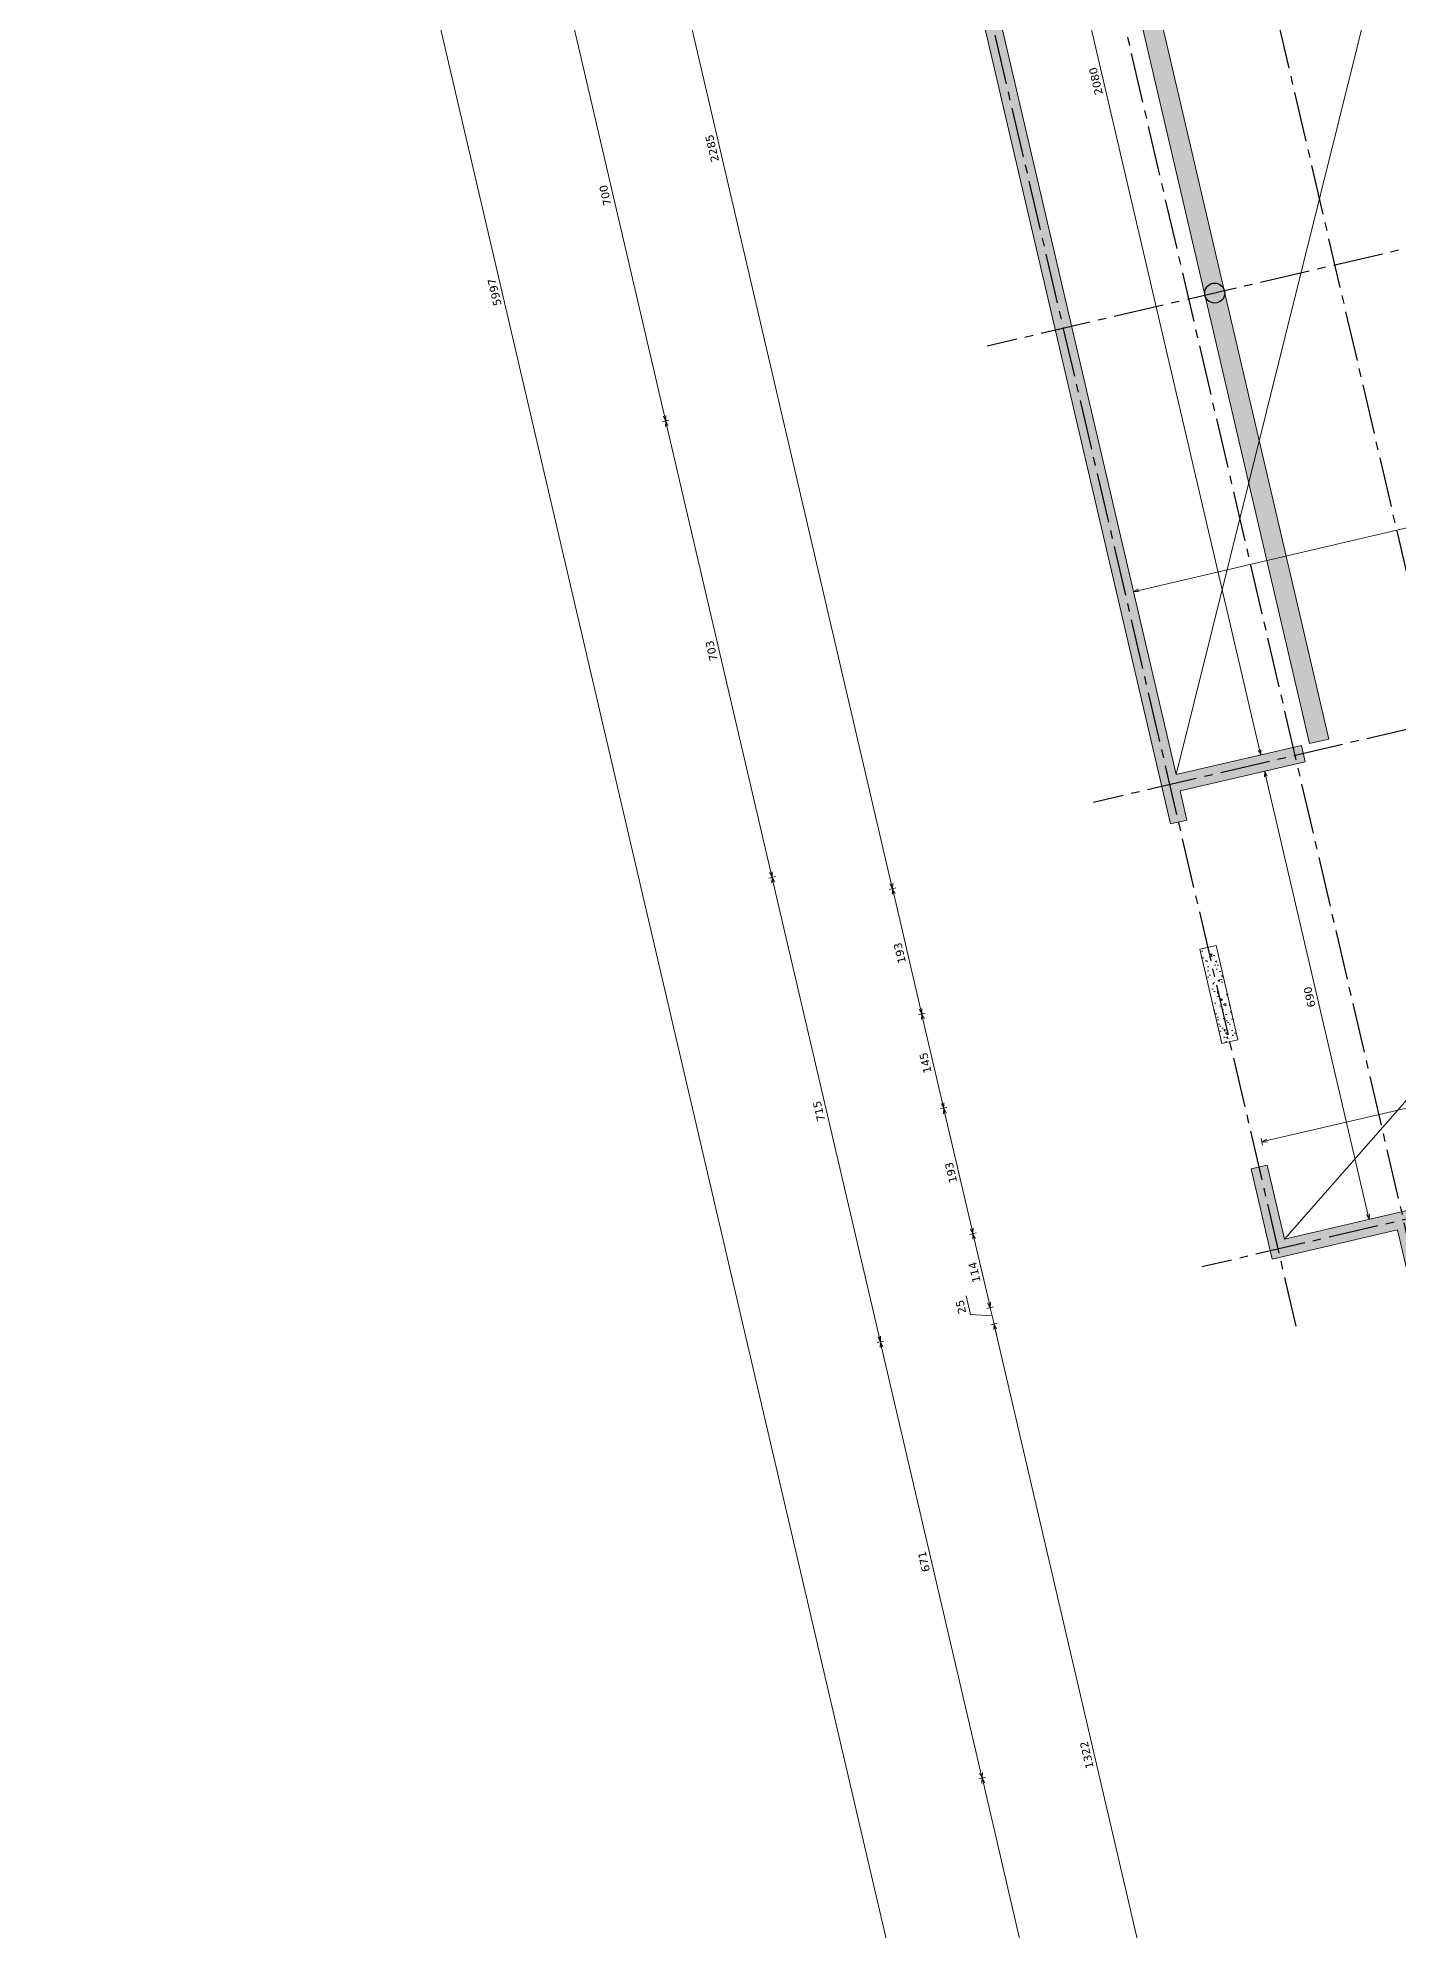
# Model space of a CAD drawing. Header units: metres. Extents: x -49 to 867749, y -579737 to 170817.
# Drawn here: x 867650.87 to 867671.25, y -409184.36 to -409155.98 of the extents above; entities that cross this region are included whole.
import ezdxf

# ---------------------------------------------------------------- set-up
doc = ezdxf.new("R2010")
doc.units = ezdxf.units.M
doc.header["$MEASUREMENT"] = 0
doc.header["$PDMODE"] = 3
doc.header["$PDSIZE"] = 0.1
doc.linetypes.add('AXES2', pattern=[1.125, 0.75, -0.125, 0.125, -0.125])
doc.layers.add('00-AXE-0.00', color=14, linetype='AXES2')
doc.layers.add('ACSP - Béton', color=252, linetype='Continuous', lineweight=18)
doc.layers.add('ACSP - Cotes', color=7, linetype='Continuous', lineweight=18)
doc.styles.add('COT', font='verdana.ttf')
doc.dimstyles.new('COT50', dxfattribs={"dimtxt": 0.12, "dimasz": 0.08, "dimexe": 0.05, "dimexo": 0, "dimgap": 0.05, "dimtad": 1, "dimdec": 0, "dimlfac": 100, "dimzin": 0, "dimdsep": 46, "dimtxsty": 'COT', "dimblk": 'OPEN30', "dimcen": 0.04, "dimdle": 0.05, "dimclrd": 256, "dimclre": 256, "dimclrt": 6, "dimadec": 0, "dimazin": 0, "dimtm": 1e-09, "dimtfac": 1, "dimtdec": 0, "dimtmove": 1, "dimatfit": 0, "dimldrblk": 'OPEN30', "dimfxl": 0.05, "dimfxlon": 1, "dimtolj": 1, "dimtzin": 0, "dimlwd": -1, "dimlwe": -1, "dimarcsym": 0})
pattern_1 = [(153.12127, (867581.12501, -409208.59036), (-0.0406854, 0.28511173), [0.03, -0.33]), (98.12127, (867581.125, -409208.59036), (-0.28042215, -0.1223544), [0.024, -0.264]), (203.57267, (867581.12162, -409208.5666), (-0.3211074, 0.16275755), [0.0254961, -0.28045684]), (149.30547, (867581.0471, -409208.6085), (-0.0324319, 0.4307809), [0.045, -0.495]), (199.75687, (867581.0444, -409208.5726), (-0.4643463, 0.2756492), [0.0382441, -0.4206852]), (94.30547, (867581.0471, -409208.6085), (-0.4643465, 0.2756488), [0.036, -0.396]), (124.12127, (867581.0575, -409208.56502), (0.10264065, 0.269089), [0.03, -0.33]), (69.12127, (867581.0575, -409208.56502), (-0.30458135, 0.0289378), [0.024, -0.264]), (174.57267, (867581.06605, -409208.5426), (-0.20194046, 0.2980269), [0.0254961, -0.28045684]), (140.62127, (867581.12501, -409208.59036), (-0.13078521, -0.02549152), [0, -0.2608, 0, -0.268, 0, -0.265]), (110.62127, (867581.12501, -409208.59036), (-0.1775338, 0.06666589), [0, -0.1528, 0, -0.2548, 0, -0.101]), (70.62127, (867581.14526, -409208.67723), (-0.03968742, 0.21000221), [0, -0.1, 0, -0.312, 0, -0.414]), (60.62127, (867581.15434, -409208.71618), (-0.09195287, 0.21809403), [0, -0.13, 0, -0.2072, 0, -0.294])]

# ---------------------------------------------------------------- blocks, each defined once
blk = doc.blocks.new('_Open30')
at = {"color": 0, "linetype": 'ByBlock', "lineweight": -2}
for p, q in [((-1, 0.27), (0, 0)), ((0, 0), (-1, -0.27)), ((0, 0), (-1, 0))]:
    blk.add_line(p, q, dxfattribs=at)
blk = doc.blocks.new('*D550')
at = {"layer": 'ACSP - Cotes', "transparency": 16777216}
for p, q in [((867665.148, -409175.278), (867665.246, -409175.255)), ((867668.179, -409188.062), (867665.215, -409175.344)), ((867668.149, -409188.151), (867668.246, -409188.128))]:
    blk.add_line(p, q, dxfattribs=at)
at = {"layer": 'Defpoints', "color": 0, "transparency": 16777216}
for p in [(867665.197, -409175.266), (867662.569, -409175.879), (867665.57, -409188.752)]:
    blk.add_point(p, dxfattribs=at)
at = {"layer": 'ACSP - Cotes', "transparency": 16777216, "xscale": 0.08, "yscale": 0.08, "zscale": 0.08}
for p, rotation in [((867665.197, -409175.266), 103.1212703830424), ((867668.198, -409188.14), 283.1212703830424)]:
    blk.add_blockref('_Open30', p, dxfattribs=dict(at, rotation=rotation))
at = {"layer": 'ACSP - Cotes', "color": 6, "transparency": 16777216, "insert": (867666.588, -409181.729), "char_height": 0.12, "attachment_point": 5, "rotation": 103.1213, "style": 'COT'}
blk.add_mtext('\\A1;1322', dxfattribs=at)
blk = doc.blocks.new('*D551')
at = {"layer": 'ACSP - Cotes', "transparency": 16777216}
for p, q in [((867664.843, -409175.124), (867664.778, -409174.846)), ((867665.189, -409175.011), (867665.091, -409175.034)), ((867665.122, -409174.945), (867665.104, -409174.867)), ((867665.197, -409175.266), (867665.14, -409175.023)), ((867665.197, -409175.266), (867665.14, -409175.023)), ((867665.168, -409175.144), (867664.843, -409175.124)), ((867665.148, -409175.278), (867665.246, -409175.255)), ((867665.215, -409175.344), (867665.233, -409175.422))]:
    blk.add_line(p, q, dxfattribs=at)
at = {"layer": 'Defpoints', "color": 0, "transparency": 16777216}
for p in [(867668.023, -409174.351), (867665.14, -409175.023), (867662.569, -409175.879)]:
    blk.add_point(p, dxfattribs=at)
at = {"layer": 'ACSP - Cotes', "transparency": 16777216, "xscale": 0.08, "yscale": 0.08, "zscale": 0.08}
for p, rotation in [((867665.14, -409175.023), 283.1212703794849), ((867665.197, -409175.266), 103.1212703794849)]:
    blk.add_blockref('_Open30', p, dxfattribs=dict(at, rotation=rotation))
at = {"layer": 'ACSP - Cotes', "color": 6, "transparency": 16777216, "insert": (867664.701, -409175.011), "char_height": 0.12, "attachment_point": 5, "rotation": 103.1213, "style": 'COT'}
blk.add_mtext('\\A1;25', dxfattribs=at)
blk = doc.blocks.new('*D586')
at = {"layer": 'ACSP - Cotes', "transparency": 16777216}
for p, q in [((867664.93, -409173.901), (867664.833, -409173.924)), ((867665.122, -409174.945), (867664.899, -409173.99)), ((867665.189, -409175.011), (867665.091, -409175.034))]:
    blk.add_line(p, q, dxfattribs=at)
at = {"layer": 'Defpoints', "color": 0, "transparency": 16777216}
for p in [(867669.048, -409172.941), (867664.881, -409173.912), (867668.023, -409174.351)]:
    blk.add_point(p, dxfattribs=at)
at = {"layer": 'ACSP - Cotes', "transparency": 16777216, "xscale": 0.08, "yscale": 0.08, "zscale": 0.08}
for p, rotation in [((867664.881, -409173.912), 103.1212703794849), ((867665.14, -409175.023), 283.1212703794849)]:
    blk.add_blockref('_Open30', p, dxfattribs=dict(at, rotation=rotation))
at = {"layer": 'ACSP - Cotes', "color": 6, "transparency": 16777216, "insert": (867664.903, -409174.493), "char_height": 0.12, "attachment_point": 5, "rotation": 103.1213, "style": 'COT'}
blk.add_mtext('\\A1;114', dxfattribs=at)
blk = doc.blocks.new('*D587')
at = {"layer": 'ACSP - Cotes', "transparency": 16777216}
for p, q in [((867664.492, -409172.022), (867664.394, -409172.044)), ((867664.863, -409173.835), (867664.461, -409172.111)), ((867664.93, -409173.901), (867664.833, -409173.924))]:
    blk.add_line(p, q, dxfattribs=at)
at = {"layer": 'Defpoints', "color": 0, "transparency": 16777216}
for p in [(867668.61, -409171.062), (867664.443, -409172.033), (867669.048, -409172.941)]:
    blk.add_point(p, dxfattribs=at)
at = {"layer": 'ACSP - Cotes', "transparency": 16777216, "xscale": 0.08, "yscale": 0.08, "zscale": 0.08}
for p, rotation in [((867664.443, -409172.033), 103.1212703794849), ((867664.881, -409173.912), 283.1212703794849)]:
    blk.add_blockref('_Open30', p, dxfattribs=dict(at, rotation=rotation))
at = {"layer": 'ACSP - Cotes', "color": 6, "transparency": 16777216, "insert": (867664.553, -409172.998), "char_height": 0.12, "attachment_point": 5, "rotation": 103.1213, "style": 'COT'}
blk.add_mtext('\\A1;193', dxfattribs=at)
blk = doc.blocks.new('*D588')
at = {"layer": 'ACSP - Cotes', "transparency": 16777216}
for p, q in [((867664.163, -409170.609), (867664.065, -409170.632)), ((867664.425, -409171.955), (867664.132, -409170.699)), ((867664.492, -409172.022), (867664.394, -409172.044))]:
    blk.add_line(p, q, dxfattribs=at)
at = {"layer": 'Defpoints', "color": 0, "transparency": 16777216}
for p in [(867668.281, -409169.65), (867664.114, -409170.621), (867668.61, -409171.062)]:
    blk.add_point(p, dxfattribs=at)
at = {"layer": 'ACSP - Cotes', "transparency": 16777216, "xscale": 0.08, "yscale": 0.08, "zscale": 0.08}
for p, rotation in [((867664.114, -409170.621), 103.1212703794849), ((867664.443, -409172.033), 283.1212703794849)]:
    blk.add_blockref('_Open30', p, dxfattribs=dict(at, rotation=rotation))
at = {"layer": 'ACSP - Cotes', "color": 6, "transparency": 16777216, "insert": (867664.17, -409171.352), "char_height": 0.12, "attachment_point": 5, "rotation": 103.1213, "style": 'COT'}
blk.add_mtext('\\A1;145', dxfattribs=at)
blk = doc.blocks.new('*D552')
at = {"layer": 'ACSP - Cotes', "transparency": 16777216}
for p, q in [((867663.725, -409168.73), (867663.627, -409168.752)), ((867664.096, -409170.543), (867663.694, -409168.819)), ((867664.163, -409170.609), (867664.065, -409170.632))]:
    blk.add_line(p, q, dxfattribs=at)
at = {"layer": 'Defpoints', "color": 0, "transparency": 16777216}
for p in [(867667.842, -409167.77), (867663.676, -409168.741), (867668.281, -409169.65)]:
    blk.add_point(p, dxfattribs=at)
at = {"layer": 'ACSP - Cotes', "transparency": 16777216, "xscale": 0.08, "yscale": 0.08, "zscale": 0.08}
for p, rotation in [((867663.676, -409168.741), 103.1212703794849), ((867664.114, -409170.621), 283.1212703794849)]:
    blk.add_blockref('_Open30', p, dxfattribs=dict(at, rotation=rotation))
at = {"layer": 'ACSP - Cotes', "color": 6, "transparency": 16777216, "insert": (867663.785, -409169.706), "char_height": 0.12, "attachment_point": 5, "rotation": 103.1213, "style": 'COT'}
blk.add_mtext('\\A1;193', dxfattribs=at)
blk = doc.blocks.new('*D553')
at = {"layer": 'ACSP - Cotes', "transparency": 16777216}
for p, q in [((867658.538, -409146.478), (867658.44, -409146.501)), ((867663.658, -409168.663), (867658.507, -409146.567)), ((867663.725, -409168.73), (867663.627, -409168.752))]:
    blk.add_line(p, q, dxfattribs=at)
at = {"layer": 'Defpoints', "color": 0, "transparency": 16777216}
for p in [(867662.656, -409145.518), (867658.489, -409146.489), (867667.842, -409167.77)]:
    blk.add_point(p, dxfattribs=at)
at = {"layer": 'ACSP - Cotes', "transparency": 16777216, "xscale": 0.08, "yscale": 0.08, "zscale": 0.08}
for p, rotation in [((867658.489, -409146.489), 103.1212703794849), ((867663.676, -409168.741), 283.1212703794849)]:
    blk.add_blockref('_Open30', p, dxfattribs=dict(at, rotation=rotation))
at = {"layer": 'ACSP - Cotes', "color": 6, "transparency": 16777216, "insert": (867660.973, -409157.641), "char_height": 0.12, "attachment_point": 5, "rotation": 103.1213, "style": 'COT'}
blk.add_mtext('\\A1;2285', dxfattribs=at)
blk = doc.blocks.new('*D596')
at = {"layer": 'ACSP - Cotes', "transparency": 16777216}
for p, q in [((867665.067, -409182.062), (867664.97, -409182.085)), ((867666.477, -409188.33), (867665.037, -409182.152)), ((867666.447, -409188.42), (867666.544, -409188.397))]:
    blk.add_line(p, q, dxfattribs=at)
at = {"layer": 'Defpoints', "color": 0, "transparency": 16777216}
for p in [(867671.695, -409180.517), (867665.019, -409182.074), (867666.216, -409188.473)]:
    blk.add_point(p, dxfattribs=at)
at = {"layer": 'ACSP - Cotes', "transparency": 16777216, "xscale": 0.08, "yscale": 0.08, "zscale": 0.08}
for p, rotation in [((867665.019, -409182.074), 103.1212703794849), ((867666.495, -409188.408), 283.1212703794849)]:
    blk.add_blockref('_Open30', p, dxfattribs=dict(at, rotation=rotation))
at = {"layer": 'ACSP - Cotes', "color": 6, "transparency": 16777216, "insert": (867665.647, -409185.267), "char_height": 0.12, "attachment_point": 5, "rotation": 103.1213, "style": 'COT'}
blk.add_mtext('\\A1;650', dxfattribs=at)
blk = doc.blocks.new('*D597')
at = {"layer": 'ACSP - Cotes', "transparency": 16777216}
for p, q in [((867663.543, -409175.523), (867663.446, -409175.546)), ((867665.001, -409181.996), (867663.513, -409175.613)), ((867665.067, -409182.062), (867664.97, -409182.085))]:
    blk.add_line(p, q, dxfattribs=at)
at = {"layer": 'Defpoints', "color": 0, "transparency": 16777216}
for p in [(867668.312, -409174.412), (867663.494, -409175.535), (867671.695, -409180.517)]:
    blk.add_point(p, dxfattribs=at)
at = {"layer": 'ACSP - Cotes', "transparency": 16777216, "xscale": 0.08, "yscale": 0.08, "zscale": 0.08}
for p, rotation in [((867663.494, -409175.535), 103.1212703794849), ((867665.019, -409182.074), 283.1212703794849)]:
    blk.add_blockref('_Open30', p, dxfattribs=dict(at, rotation=rotation))
at = {"layer": 'ACSP - Cotes', "color": 6, "transparency": 16777216, "insert": (867664.147, -409178.83), "char_height": 0.12, "attachment_point": 5, "rotation": 103.1213, "style": 'COT'}
blk.add_mtext('\\A1;671', dxfattribs=at)
blk = doc.blocks.new('*D598')
at = {"layer": 'ACSP - Cotes', "transparency": 16777216}
for p, q in [((867661.92, -409168.56), (867661.823, -409168.583)), ((867663.476, -409175.457), (867661.889, -409168.649)), ((867663.543, -409175.523), (867663.446, -409175.546))]:
    blk.add_line(p, q, dxfattribs=at)
at = {"layer": 'Defpoints', "color": 0, "transparency": 16777216}
for p in [(867666.689, -409167.448), (867661.871, -409168.571), (867668.312, -409174.412)]:
    blk.add_point(p, dxfattribs=at)
at = {"layer": 'ACSP - Cotes', "transparency": 16777216, "xscale": 0.08, "yscale": 0.08, "zscale": 0.08}
for p, rotation in [((867661.871, -409168.571), 103.1212703794849), ((867663.494, -409175.535), 283.1212703794849)]:
    blk.add_blockref('_Open30', p, dxfattribs=dict(at, rotation=rotation))
at = {"layer": 'ACSP - Cotes', "color": 6, "transparency": 16777216, "insert": (867662.574, -409172.078), "char_height": 0.12, "attachment_point": 5, "rotation": 103.1213, "style": 'COT'}
blk.add_mtext('\\A1;715', dxfattribs=at)
blk = doc.blocks.new('*D599')
at = {"layer": 'ACSP - Cotes', "transparency": 16777216}
for p, q in [((867660.325, -409161.718), (867660.228, -409161.741)), ((867661.853, -409168.493), (867660.295, -409161.808)), ((867661.92, -409168.56), (867661.823, -409168.583))]:
    blk.add_line(p, q, dxfattribs=at)
at = {"layer": 'Defpoints', "color": 0, "transparency": 16777216}
for p in [(867665.095, -409160.607), (867660.277, -409161.73), (867666.689, -409167.448)]:
    blk.add_point(p, dxfattribs=at)
at = {"layer": 'ACSP - Cotes', "transparency": 16777216, "xscale": 0.08, "yscale": 0.08, "zscale": 0.08}
for p, rotation in [((867660.277, -409161.73), 103.1212703794849), ((867661.871, -409168.571), 283.1212703794849)]:
    blk.add_blockref('_Open30', p, dxfattribs=dict(at, rotation=rotation))
at = {"layer": 'ACSP - Cotes', "color": 6, "transparency": 16777216, "insert": (867660.964, -409165.176), "char_height": 0.12, "attachment_point": 5, "rotation": 103.1213, "style": 'COT'}
blk.add_mtext('\\A1;703', dxfattribs=at)
blk = doc.blocks.new('*D600')
at = {"layer": 'ACSP - Cotes', "transparency": 16777216}
for p, q in [((867658.736, -409154.903), (867658.639, -409154.925)), ((867660.258, -409161.652), (867658.706, -409154.992)), ((867660.325, -409161.718), (867660.228, -409161.741))]:
    blk.add_line(p, q, dxfattribs=at)
at = {"layer": 'Defpoints', "color": 0, "transparency": 16777216}
for p in [(867663.506, -409153.791), (867658.688, -409154.914), (867665.095, -409160.607)]:
    blk.add_point(p, dxfattribs=at)
at = {"layer": 'ACSP - Cotes', "transparency": 16777216, "xscale": 0.08, "yscale": 0.08, "zscale": 0.08}
for p, rotation in [((867658.688, -409154.914), 103.1212703794849), ((867660.277, -409161.73), 283.1212703794849)]:
    blk.add_blockref('_Open30', p, dxfattribs=dict(at, rotation=rotation))
at = {"layer": 'ACSP - Cotes', "color": 6, "transparency": 16777216, "insert": (867659.373, -409158.347), "char_height": 0.12, "attachment_point": 5, "rotation": 103.1213, "style": 'COT'}
blk.add_mtext('\\A1;700', dxfattribs=at)
blk = doc.blocks.new('*D555')
at = {"layer": 'ACSP - Cotes', "transparency": 16777216}
for p, q in [((867650.966, -409130.582), (867651.063, -409130.559)), ((867664.61, -409188.894), (867651.033, -409130.648)), ((867664.579, -409188.983), (867664.677, -409188.961))]:
    blk.add_line(p, q, dxfattribs=at)
at = {"layer": 'Defpoints', "color": 0, "transparency": 16777216}
for p in [(867650.869, -409130.604), (867651.015, -409130.57), (867664.482, -409189.006)]:
    blk.add_point(p, dxfattribs=at)
at = {"layer": 'ACSP - Cotes', "transparency": 16777216, "xscale": 0.08, "yscale": 0.08, "zscale": 0.08}
for p, rotation in [((867651.015, -409130.57), 103.1212703830424), ((867664.628, -409188.972), 283.1212703830424)]:
    blk.add_blockref('_Open30', p, dxfattribs=dict(at, rotation=rotation))
at = {"layer": 'ACSP - Cotes', "color": 6, "transparency": 16777216, "insert": (867657.712, -409159.797), "char_height": 0.12, "attachment_point": 5, "rotation": 103.1213, "style": 'COT'}
blk.add_mtext('\\A1;5997', dxfattribs=at)
blk = doc.blocks.new('*D612')
at = {"layer": 'ACSP - Cotes', "transparency": 16777216}
for p, q in [((867669.204, -409166.99), (867669.301, -409166.968)), ((867670.801, -409173.621), (867669.271, -409167.057)), ((867670.77, -409173.71), (867670.868, -409173.688))]:
    blk.add_line(p, q, dxfattribs=at)
at = {"layer": 'Defpoints', "color": 0, "transparency": 16777216}
for p in [(867668.923, -409167.056), (867669.253, -409166.979), (867670.489, -409173.776)]:
    blk.add_point(p, dxfattribs=at)
at = {"layer": 'ACSP - Cotes', "transparency": 16777216, "xscale": 0.08, "yscale": 0.08, "zscale": 0.08}
for p, rotation in [((867669.253, -409166.979), 103.1212703830424), ((867670.819, -409173.699), 283.1212703830424)]:
    blk.add_blockref('_Open30', p, dxfattribs=dict(at, rotation=rotation))
at = {"layer": 'ACSP - Cotes', "color": 6, "transparency": 16777216, "insert": (867669.926, -409170.365), "char_height": 0.12, "attachment_point": 5, "rotation": 103.1213, "style": 'COT'}
blk.add_mtext('\\A1;690', dxfattribs=at)
blk = doc.blocks.new('*D558')
at = {"layer": 'ACSP - Cotes', "transparency": 16777216}
for p, q in [((867669.288, -409172.519), (867679.242, -409170.199)), ((867679.332, -409170.229), (867679.309, -409170.132)), ((867669.222, -409172.586), (867669.199, -409172.488))]:
    blk.add_line(p, q, dxfattribs=at)
at = {"layer": 'Defpoints', "color": 0, "transparency": 16777216}
for p in [(867679.32, -409170.18), (867679.401, -409170.528), (867669.291, -409172.884)]:
    blk.add_point(p, dxfattribs=at)
at = {"layer": 'ACSP - Cotes', "transparency": 16777216, "xscale": 0.08, "yscale": 0.08, "zscale": 0.08}
for p, rotation in [((867679.32, -409170.18), 13.12127038304243), ((867669.21, -409172.537), 193.1212703830424)]:
    blk.add_blockref('_Open30', p, dxfattribs=dict(at, rotation=rotation))
at = {"layer": 'ACSP - Cotes', "color": 6, "transparency": 16777216, "insert": (867674.291, -409171.469), "char_height": 0.12, "attachment_point": 5, "rotation": 193.1213, "style": 'COT'}
blk.add_mtext('\\A1;1038', dxfattribs=at)
blk = doc.blocks.new('*D613')
at = {"layer": 'ACSP - Cotes', "transparency": 16777216}
for p, q in [((867664.521, -409146.469), (867664.423, -409146.492)), ((867669.175, -409166.658), (867664.49, -409146.559)), ((867669.242, -409166.725), (867669.145, -409166.748))]:
    blk.add_line(p, q, dxfattribs=at)
at = {"layer": 'Defpoints', "color": 0, "transparency": 16777216}
for p in [(867664.472, -409146.481), (867664.521, -409146.469), (867669.242, -409166.725)]:
    blk.add_point(p, dxfattribs=at)
at = {"layer": 'ACSP - Cotes', "transparency": 16777216, "xscale": 0.08, "yscale": 0.08, "zscale": 0.08}
for p, rotation in [((867664.472, -409146.481), 103.1212703830424), ((867669.193, -409166.736), 283.1212703830424)]:
    blk.add_blockref('_Open30', p, dxfattribs=dict(at, rotation=rotation))
at = {"layer": 'ACSP - Cotes', "color": 6, "transparency": 16777216, "insert": (867666.723, -409156.634), "char_height": 0.12, "attachment_point": 5, "rotation": 103.1213, "style": 'COT'}
blk.add_mtext('\\A1;2080', dxfattribs=at)
blk = doc.blocks.new('*D614')
at = {"layer": 'ACSP - Cotes', "transparency": 16777216}
for p, q in [((867679.54, -409161.431), (867679.551, -409161.48)), ((867667.365, -409164.269), (867679.462, -409161.449)), ((867667.287, -409164.287), (867667.299, -409164.336))]:
    blk.add_line(p, q, dxfattribs=at)
at = {"layer": 'Defpoints', "color": 0, "transparency": 16777216}
for p in [(867679.54, -409161.431), (867679.54, -409161.431), (867667.287, -409164.287)]:
    blk.add_point(p, dxfattribs=at)
at = {"layer": 'ACSP - Cotes', "transparency": 16777216, "xscale": 0.08, "yscale": 0.08, "zscale": 0.08}
for p, rotation in [((867679.54, -409161.431), 13.12074983700147), ((867667.287, -409164.287), 193.1207498370015)]:
    blk.add_blockref('_Open30', p, dxfattribs=dict(at, rotation=rotation))
at = {"layer": 'ACSP - Cotes', "color": 6, "transparency": 16777216, "insert": (867673.439, -409162.969), "char_height": 0.12, "attachment_point": 5, "rotation": 193.1207, "style": 'COT'}
blk.add_mtext('\\A1;1258', dxfattribs=at)

msp = doc.modelspace()

# ---------------------------------------------------------------- hatches: boundary and pattern name
at = {"layer": 'ACSP - Béton'}
h = msp.add_hatch(dxfattribs=at)
h.set_pattern_fill('AR-CONC', color=256, scale=0.04, style=0)
h.set_pattern_definition([(153.12127, (867681.43917, -409279.7742), (-0.0406854, 0.28511173), [0.03, -0.33]), (98.12127, (867681.43917, -409279.7742), (-0.28042215, -0.1223544), [0.024, -0.264]), (203.57267, (867681.43578, -409279.75043), (-0.3211074, 0.16275755), [0.0254961, -0.28045684]), (149.30547, (867681.36125, -409279.79235), (-0.0324319, 0.4307809), [0.045, -0.495]), (199.75687, (867681.35855, -409279.75645), (-0.4643463, 0.2756492), [0.0382441, -0.4206852]), (94.30547, (867681.36125, -409279.79235), (-0.4643465, 0.2756488), [0.036, -0.396]), (124.12127, (867681.37165, -409279.74886), (0.10264065, 0.269089), [0.03, -0.33]), (69.12127, (867681.37165, -409279.74886), (-0.30458135, 0.02893776), [0.024, -0.264]), (174.57267, (867681.3802, -409279.72643), (-0.20194046, 0.2980269), [0.0254961, -0.28045684]), (140.62127, (867681.43917, -409279.77419), (-0.13078521, -0.02549152), [0, -0.2608, 0, -0.268, 0, -0.265]), (110.62127, (867681.43917, -409279.77419), (-0.1775338, 0.06666589), [0, -0.1528, 0, -0.2548, 0, -0.101]), (70.62127, (867681.45942, -409279.86106), (-0.03968742, 0.21000221), [0, -0.1, 0, -0.312, 0, -0.414]), (60.62127, (867681.4685, -409279.90002), (-0.09195287, 0.21809403), [0, -0.13, 0, -0.2072, 0, -0.294])])
h.paths.add_polyline_path([(867667.842, -409167.77), (867668.086, -409167.713), (867667.984, -409167.275), (867669.861, -409166.837), (867669.805, -409166.594), (867667.927, -409167.031), (867663.205, -409146.776), (867665.083, -409146.338), (867665.025, -409146.095), (867663.149, -409146.533), (867662.899, -409145.461), (867662.656, -409145.518)])
h.paths.add_polyline_path([(867665.202, -409146.311), (867665.494, -409146.243), (867670.216, -409166.498), (867669.923, -409166.566)])
h = msp.add_hatch(dxfattribs=at)
h.set_pattern_fill('AR-CONC', color=256, scale=0.04, style=0)
h.set_pattern_definition(pattern_1)
h.paths.add_polyline_path([(867668.61, -409171.062), (867668.281, -409169.65), (867668.524, -409169.593), (867668.853, -409171.005)])
h = msp.add_hatch(dxfattribs=at)
h.set_pattern_fill('AR-CONC', color=256, scale=0.04, style=0)
h.set_pattern_definition(pattern_1)
h.paths.add_polyline_path([(867685.103, -409184.199), (867685.013, -409183.81), (867674.395, -409186.285), (867671.428, -409173.557), (867669.55, -409173.995), (867669.291, -409172.884), (867669.048, -409172.941), (867669.363, -409174.295), (867671.241, -409173.857), (867674.242, -409186.731)])

# ---------------------------------------------------------------- linework, layer by layer
at = {"layer": '00-AXE-0.00'}
for p, q in [((867676.771, -409187.117), (867662.726, -409126.865)), ((867674.579, -409187.628), (867660.535, -409127.376)), ((867669.726, -409175.299), (867658.658, -409127.818)), ((867679.782, -409157.183), (867665.095, -409160.607)), ((867681.376, -409164.025), (867666.689, -409167.448)), ((867683, -409170.988), (867668.312, -409174.412))]:
    msp.add_line(p, q, dxfattribs=at)
at = {"layer": 'ACSP - Béton'}
for points in [[(867667.842, -409167.77), (867668.086, -409167.713), (867667.984, -409167.275), (867669.861, -409166.837), (867669.805, -409166.594), (867667.927, -409167.031), (867663.205, -409146.776), (867665.083, -409146.338), (867665.025, -409146.095), (867663.149, -409146.533), (867662.899, -409145.461), (867662.656, -409145.518), (867667.842, -409167.77)], [(867665.202, -409146.311), (867665.202, -409146.311), (867665.202, -409146.311), (867665.494, -409146.243), (867670.216, -409166.498), (867669.923, -409166.566), (867665.202, -409146.311)], [(867668.61, -409171.062), (867668.281, -409169.65), (867668.524, -409169.593), (867668.853, -409171.005), (867668.61, -409171.062)], [(867685.103, -409184.199), (867685.013, -409183.81), (867674.395, -409186.285), (867671.428, -409173.557), (867669.55, -409173.995), (867669.291, -409172.884), (867669.048, -409172.941), (867669.363, -409174.295), (867671.241, -409173.857), (867674.242, -409186.731), (867685.103, -409184.199)]]:
    msp.add_lwpolyline(points, dxfattribs=at)
at = {"layer": 'ACSP - Béton', "lineweight": 30}
msp.add_circle((867668.504, -409159.812), 0.15, dxfattribs=at)
at = {"layer": 'ACSP - Cotes'}
for points in [[(867667.927, -409167.031), (867670.909, -409155.036)], [(867669.55, -409173.995), (867674.115, -409168.792)]]:
    msp.add_lwpolyline(points, dxfattribs=at)

# ---------------------------------------------------------------- dimensions: what is measured, and where the dimension line sits
for p1, p2, distance, picture, middle in [((867664.482, -409189.006), (867650.869, -409130.604), -0.15, '*D555', (867657.712, -409159.797)), ((867669.242, -409166.725), (867664.521, -409146.469), 0.05, '*D613', (867666.723, -409156.634)), ((867667.287, -409164.287), (867679.54, -409161.431), 0, '*D614', (867673.439, -409162.969)), ((867670.489, -409173.776), (867668.923, -409167.056), -0.339, '*D612', (867669.926, -409170.365)), ((867669.291, -409172.884), (867679.401, -409170.528), 0.357, '*D558', (867674.291, -409171.469)), ((867665.57, -409188.752), (867662.569, -409175.879), -2.698, '*D550', (867666.588, -409181.729))]:
    dim = msp.add_aligned_dim(p1=p1, p2=p2, distance=distance, dimstyle='COT50', dxfattribs=at)
    dim.commit()
    dim.dimension.update_dxf_attribs({"geometry": picture, "text_midpoint": middle})
for base, p1, p2, picture, middle in [((867658.489, -409146.489), (867667.842, -409167.77), (867662.656, -409145.518), '*D553', (867660.973, -409157.641)), ((867658.688, -409154.914), (867665.095, -409160.607), (867663.506, -409153.791), '*D600', (867659.373, -409158.347)), ((867660.2765, -409161.7297), (867666.6893, -409167.4482), (867665.0945, -409160.6066), '*D599', (867660.9643, -409165.1761)), ((867661.871, -409168.571), (867668.312, -409174.412), (867666.689, -409167.448), '*D598', (867662.574, -409172.078)), ((867663.676, -409168.741), (867668.281, -409169.65), (867667.842, -409167.77), '*D552', (867663.785, -409169.706)), ((867664.114, -409170.621), (867668.61, -409171.062), (867668.281, -409169.65), '*D588', (867664.17, -409171.352)), ((867664.443, -409172.033), (867669.048, -409172.941), (867668.61, -409171.062), '*D587', (867664.553, -409172.998)), ((867664.881, -409173.912), (867668.023, -409174.351), (867669.048, -409172.941), '*D586', (867664.903, -409174.493)), ((867665.14, -409175.023), (867662.569, -409175.879), (867668.023, -409174.351), '*D551', (867664.722, -409175.101)), ((867663.494, -409175.535), (867671.695, -409180.517), (867668.312, -409174.412), '*D597', (867664.147, -409178.83)), ((867665.019, -409182.074), (867666.216, -409188.473), (867671.695, -409180.517), '*D596', (867665.647, -409185.267))]:
    dim = msp.add_linear_dim(base=base, p1=p1, p2=p2, angle=283.1213, dimstyle='COT50', dxfattribs=at)
    dim.commit()
    dim.dimension.update_dxf_attribs({"geometry": picture, "text_midpoint": middle})

doc.saveas('drawing.dxf')
